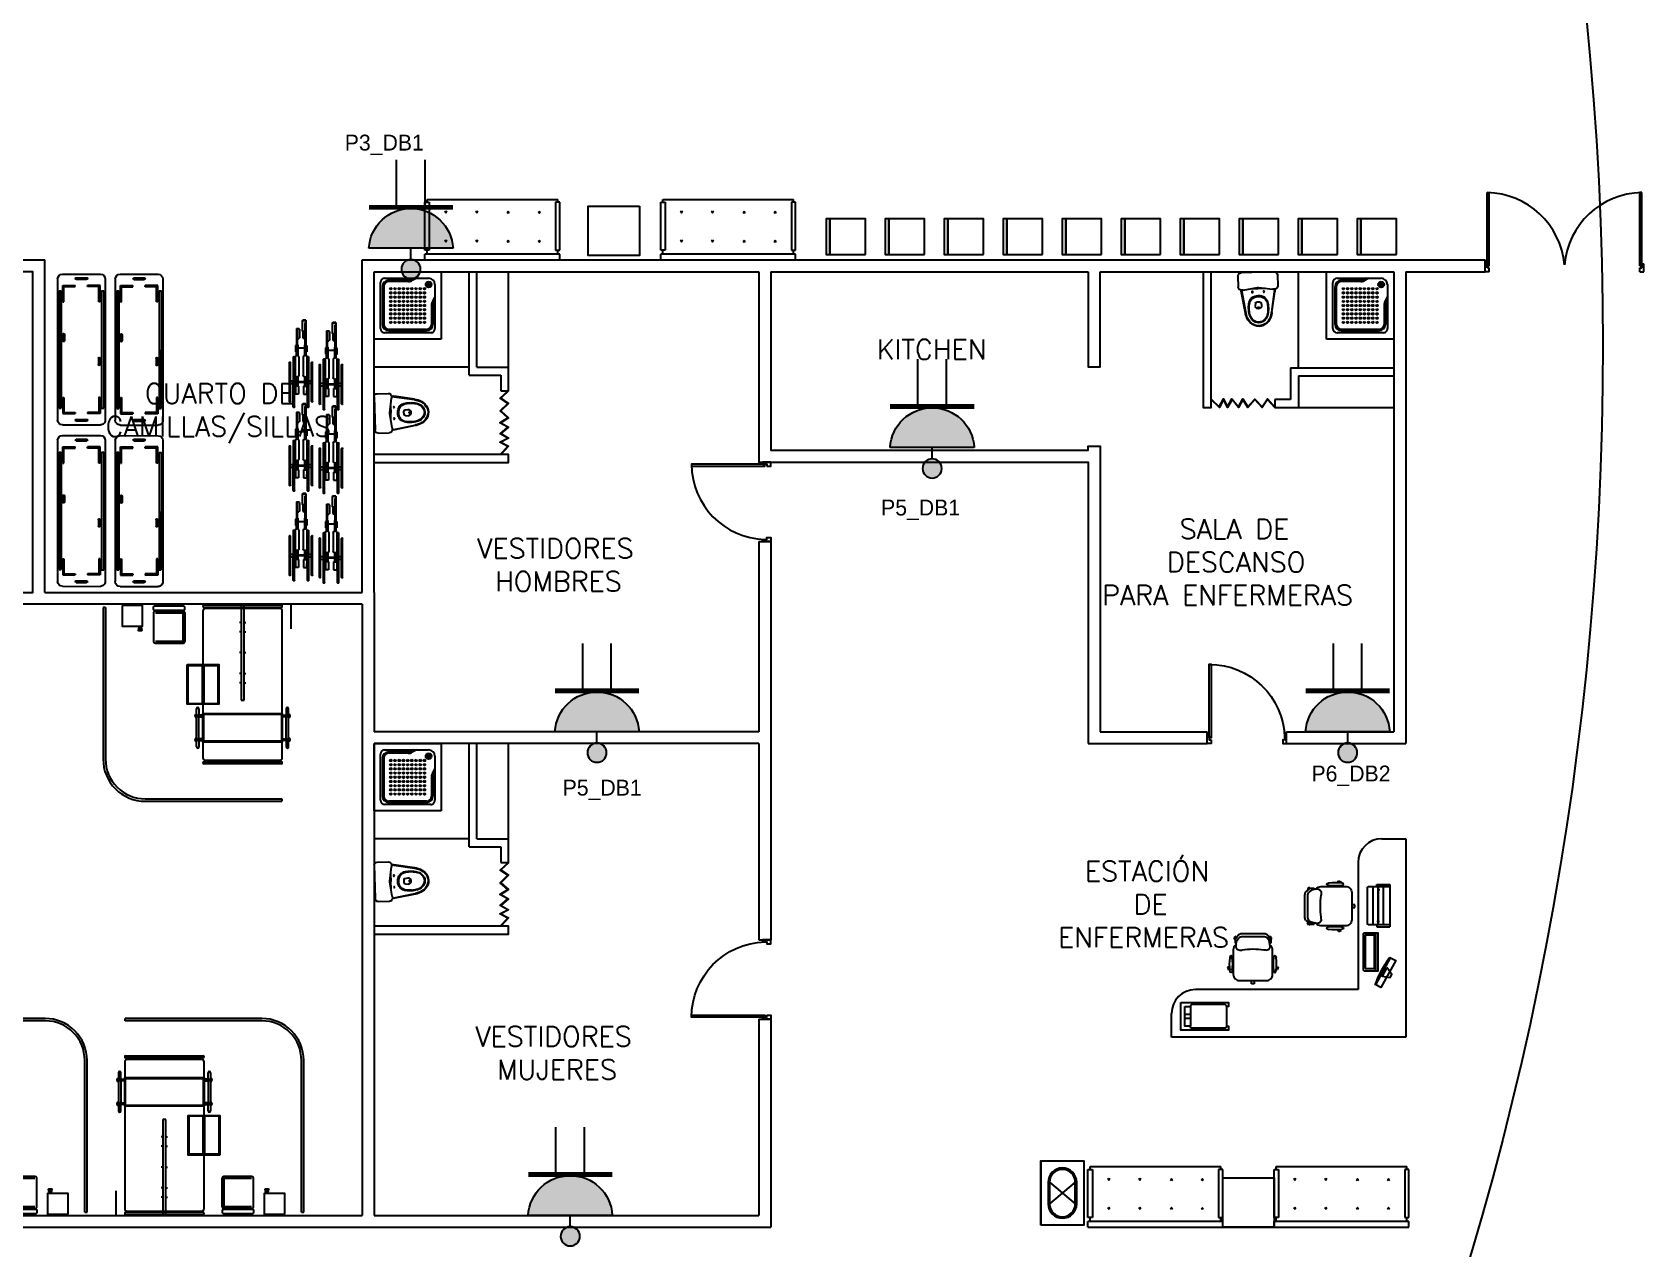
# Model space of a CAD drawing. Header units: metres. Extents: x -39 to 21688, y -24 to 9022.
# Drawn here: x 185.17 to 205.48, y 16.24 to 31.56 of the extents above; entities that cross this region are included whole.
import ezdxf

# ---------------------------------------------------------------- set-up
doc = ezdxf.new("R2010")
doc.units = ezdxf.units.M
doc.header["$MEASUREMENT"] = 0
for name, color, linetype in [('AN-TEXTO', 3, 'Continuous'), ('AR-MOBILIRIO', 1, 'Continuous'), ('AR-MUROS', 6, 'Continuous'), ('AR-PUERTAS', 2, 'Continuous'), ('AR-SUELO', 1, 'Continuous'), ('AR-VENTANAS', 2, 'Continuous'), ('MOBI', 7, 'Continuous'), ('MOBILIARIO', 42, 'Continuous'), ('S.H.', 2, 'Continuous')]:
    doc.layers.add(name, color=color, linetype=linetype)
doc.styles.add('REGULAR-2.5', font='romans.shx', dxfattribs={"height": 2.5})

# ---------------------------------------------------------------- blocks, each defined once
blk = doc.blocks.new('O-27')
for p, q in [((-0.269, 0.183), (-0.269, 0.209)), ((-0.269, 0.209), (-0.103, 0.209)), ((-0.103, -0.324), (-0.103, 0.209)), ((-0.385, 0.173), (-0.385, -0.289)), ((-0.103, 0.183), (-0.375, 0.183)), ((-0.315, 0.183), (-0.315, -0.299)), ((-0.253, 0.15), (-0.253, 0.133)), ((-0.242, 0.15), (-0.253, 0.15)), ((-0.242, 0.133), (-0.253, 0.133)), ((-0.25, 0.183), (-0.25, 0.15)), ((-0.25, 0.133), (-0.25, -0.248)), ((-0.247, 0.183), (-0.247, 0.15)), ((-0.247, 0.133), (-0.247, -0.248)), ((-0.242, 0.15), (-0.242, 0.133)), ((-0.186, -0.299), (-0.186, 0.183)), ((-0.375, -0.299), (-0.103, -0.299)), ((-0.269, -0.299), (-0.269, -0.324)), ((-0.269, -0.324), (-0.103, -0.324)), ((-0.242, -0.248), (-0.253, -0.248)), ((-0.253, -0.265), (-0.253, -0.248)), ((-0.242, -0.265), (-0.253, -0.265)), ((-0.25, -0.265), (-0.25, -0.299)), ((-0.247, -0.265), (-0.247, -0.299)), ((-0.242, -0.265), (-0.242, -0.248))]:
    blk.add_line(p, q)
for centre, start, end in [((-0.375, 0.173), 90, 180), ((-0.375, -0.289), 180, 270)]:
    blk.add_arc(centre, 0.01, start, end)
blk = doc.blocks.new('A$C43F37C80')
at = {"layer": 'AR-MOBILIRIO'}
blk.add_line((0.15, 0.482), (0.15, 0), dxfattribs=at)
blk.add_lwpolyline([(0, 0.01), (0, 0.472, -0.414214), (0.01, 0.482), (0.18, 0.482), (0.18, 0), (0.01, 0, -0.414214), (0, 0.01, -1)], format="xyb", dxfattribs=at)
blk.add_lwpolyline([(0.02, 0.03), (0.136, 0.03), (0.136, 0.452), (0.02, 0.452)], close=True, dxfattribs=at)
blk = doc.blocks.new('A$C714463F3')
at = {"layer": 'AR-MOBILIRIO'}
blk.add_line((0.007, 0.036), (0.194, 0.376), dxfattribs=at)
blk.add_lwpolyline([(0.186, 0.38), (0.26, 0.34), (0.073, 0), (0, 0.04), (0.186, 0.38)], dxfattribs=at)
blk.add_lwpolyline([(0.148, 0.251), (0.089, 0.143), (0.189, 0.125), (0.211, 0.165)], close=True, dxfattribs=at)
blk.add_arc((1.157, -0.374), 1.229, 142.1836, 160.3243, dxfattribs=at)
blk = doc.blocks.new('Silla Ejecutiva 001')
at = {"layer": 'AR-MOBILIRIO'}
for p, q in [((-0.016, 0.59), (-0.016, 0.631)), ((-0.016, 0.631), (0.017, 0.631)), ((0.017, 0.631), (0.017, 0.59)), ((-0.319, 0.422), (-0.308, 0.455)), ((-0.297, 0.415), (-0.319, 0.422)), ((-0.308, 0.455), (-0.294, 0.45)), ((-0.257, 0.436), (-0.247, 0.433)), ((0.258, 0.436), (0.248, 0.433)), ((0.309, 0.455), (0.295, 0.45)), ((0.298, 0.415), (0.32, 0.422)), ((0.32, 0.422), (0.309, 0.455)), ((-0.247, 0.398), (-0.254, 0.4)), ((-0.164, 0.204), (-0.138, 0.204)), ((0.164, 0.204), (0.138, 0.204)), ((0.248, 0.398), (0.255, 0.4)), ((-0.224, 0.07), (-0.238, 0.051)), ((-0.238, 0.051), (-0.211, 0.031)), ((-0.226, 0.117), (-0.21, 0.117)), ((-0.226, 0.117), (-0.179, 0.049)), ((-0.226, 0.072), (-0.226, 0.117)), ((-0.18, 0.01), (-0.226, 0.072)), ((-0.214, 0.133), (-0.202, 0.083)), ((-0.211, 0.031), (-0.203, 0.041)), ((-0.143, 0), (0.143, 0)), ((-0.133, 0.038), (0.133, 0.038)), ((0.226, 0.117), (0.179, 0.049)), ((0.18, 0.01), (0.226, 0.072)), ((0.214, 0.133), (0.202, 0.083)), ((0.211, 0.031), (0.203, 0.041)), ((0.226, 0.117), (0.21, 0.117)), ((0.238, 0.051), (0.211, 0.031)), ((0.224, 0.07), (0.238, 0.051)), ((0.226, 0.072), (0.226, 0.117))]:
    blk.add_line(p, q, dxfattribs=at)
for points in [[(0.248, 0.202), (0.248, 0.513, 0.414214), (0.171, 0.59), (-0.17, 0.59, 0.414214), (-0.247, 0.513), (-0.247, 0.202, 0.235066), (-0.216, 0.141, 0.235066)], [(0.216, 0.14, 0.240352), (0.248, 0.202)]]:
    blk.add_lwpolyline(points, format="xyb", dxfattribs=at)
for centre, radius, start, end in [((0.256, 0.381), 0.554, 171.8383, 188.1617), ((-0.808, 0.381), 0.554, 351.8383, 8.1617), ((0.809, 0.381), 0.554, 171.8383, 188.1617), ((-0.255, 0.381), 0.554, 351.8383, 8.1617), ((-0.167, 0.153), 0.051, 86.8491, 202.9184), ((0, 1.174), 0.979, 261.9043, 278.0957), ((0.167, 0.153), 0.051, 337.0816, 93.1509), ((-0.139, 0.085), 0.0846, 241.0116, 267.0775), ((-0.136, 0.129), 0.0906, 242.0679, 272.1656), ((0.136, 0.129), 0.0906, 267.8344, 297.9321), ((0.139, 0.085), 0.0846, 272.9225, 298.9884)]:
    blk.add_arc(centre, radius, start, end, dxfattribs=at)
for centre, major_axis in [((-0.276, 0.389), (0, 0.0994)), ((0.277, 0.373), (0, -0.0994))]:
    blk.add_ellipse(centre, major_axis=major_axis, ratio=0.234586, start_param=-0.780502, end_param=0.780502, dxfattribs=at)
at = {"layer": 'AR-MOBILIRIO', "extrusion": (0, 0, -1)}
for centre, major_axis in [((0.277, 0.389), (0, 0.0994)), ((-0.276, 0.373), (0, -0.0994))]:
    blk.add_ellipse(centre, major_axis=major_axis, ratio=0.234586, start_param=-0.780502, end_param=0.780502, dxfattribs=at)
blk = doc.blocks.new('A$C7D407643')
at = {"layer": 'AR-MOBILIRIO'}
for p, q in [((0.025, 0.55), (0.025, 0.145)), ((0.15, 0.12), (0.15, 0.05)), ((0.2, 0.12), (0.2, 0.05))]:
    blk.add_line(p, q, dxfattribs=at)
for points in [[(0.35, 0), (0.35, 0.6), (0.3, 0.6), (0.3, 0.575), (0.05, 0.575), (0.05, 0.6), (0, 0.6), (0, 0)], [(0.3, 0.05), (0.3, 0.12), (0.05, 0.12), (0.05, 0.05)]]:
    blk.add_lwpolyline(points, close=True, dxfattribs=at)
blk.add_lwpolyline([(0.3, 0.575, -0.414214), (0.325, 0.55), (0.325, 0.145, -0.414214), (0.3, 0.12)], format="xyb", dxfattribs=at)
blk.add_arc((0.05, 0.145), 0.025, 180, 270, dxfattribs=at)
at = {"layer": 'MOBILIARIO'}
blk.add_arc((0.05, 0.55), 0.025, 90, 180, dxfattribs=at)
blk = doc.blocks.new('rr')
at = {"layer": 'AR-MOBILIRIO'}
for p, q in [((1888.613, 1035.56), (1888.613, 1038.06)), ((1888.613, 1038.06), (1891.563, 1038.06)), ((1891.563, 1038.06), (1891.563, 1037.76)), ((1889.213, 1035.86), (1889.213, 1037.46)), ((1889.213, 1037.46), (1891.263, 1037.46)), ((1888.913, 1035.56), (1888.613, 1035.56))]:
    blk.add_line(p, q, dxfattribs=at)
for centre in [(1891.263, 1037.76), (1888.913, 1035.86)]:
    blk.add_arc(centre, 0.3, 270, 360, dxfattribs=at)
at = {"layer": 'AR-MOBILIRIO', "xscale": -1, "rotation": 90}
blk.add_blockref('A$C7D407643', (1891.446, 1037.973), dxfattribs=at)
at = {"layer": 'AR-MOBILIRIO', "rotation": 180}
for name, p in [('A$C714463F3', (1888.998, 1037.435)), ('A$C43F37C80', (1889.143, 1037.227))]:
    blk.add_blockref(name, p, dxfattribs=at)
at = {"layer": 'AR-MOBILIRIO', "ltscale": 0.1}
blk.add_blockref('Silla Ejecutiva 001', (1890.537, 1036.758), dxfattribs=at)
at = {"layer": 'AR-MOBILIRIO', "xscale": -1}
blk.add_blockref('O-27', (1888.709, 1036.46), dxfattribs=at)
at = {"layer": 'AR-MOBILIRIO', "ltscale": 0.1, "xscale": -1, "rotation": 90}
blk.add_blockref('Silla Ejecutiva 001', (1889.883, 1036.41), dxfattribs=at)
blk = doc.blocks.new('AR-PUERTA ACORDION')
at = {"layer": 'AR-PUERTAS'}
blk.add_lwpolyline([(-0.386, 0.049), (-0.288, -0.046), (-0.235, 0.057), (-0.185, -0.044), (-0.129, 0.054), (-0.046, -0.045), (0.01, 0.056), (0.073, -0.046), (0.158, 0.053), (0.252, -0.046), (0.317, 0.054), (0.41, -0.047), (0.41, -0.054), (0.318, 0.046), (0.253, -0.054), (0.158, 0.046), (0.072, -0.054), (0.01, 0.046), (-0.045, -0.054), (-0.128, 0.046), (-0.185, -0.054), (-0.235, 0.046), (-0.287, -0.054), (-0.39, 0.046)], close=True, dxfattribs=at)
blk = doc.blocks.new('111111')
at = {"layer": 'AR-PUERTAS', "linetype": 'Continuous'}
for p, q in [((254.317, 121.561), (254.317, 122.51)), ((254.342, 121.586), (254.342, 122.51)), ((256.267, 122.51), (256.242, 122.51)), ((256.242, 121.586), (256.242, 122.51)), ((256.267, 121.561), (256.267, 122.51)), ((254.292, 121.511), (254.292, 121.611)), ((254.317, 121.611), (254.292, 121.611)), ((254.342, 121.511), (254.292, 121.511)), ((254.342, 121.586), (254.317, 121.586)), ((254.342, 121.561), (254.317, 121.561)), ((254.342, 121.511), (254.342, 121.561)), ((256.242, 121.586), (256.267, 121.586)), ((256.242, 121.511), (256.242, 121.561)), ((256.242, 121.561), (256.267, 121.561)), ((256.242, 121.511), (256.292, 121.511)), ((256.267, 121.611), (256.292, 121.611)), ((256.292, 121.511), (256.292, 121.611))]:
    blk.add_line(p, q, dxfattribs=at)
for centre, start, end in [((254.297, 121.512), 5.0221, 88.847), ((256.287, 121.512), 91.153, 174.9779)]:
    blk.add_arc(centre, 0.999, start, end, dxfattribs=at)
blk = doc.blocks.new('AR-PUERTA 1')
at = {"layer": 'AR-PUERTAS', "linetype": 'Continuous'}
for points in [[(0.954, 0.033), (0.954, 0.958), (0.929, 0.958), (0.929, 0.033)], [(0.004, 0.058), (0.004, 0.008), (0.029, 0.008), (0.029, -0.042), (-0.021, -0.042), (-0.021, 0.058)], [(0.929, 0.008), (0.929, -0.042), (0.979, -0.042), (0.979, 0.058), (0.954, 0.058), (0.954, 0.008)]]:
    blk.add_lwpolyline(points, close=True, dxfattribs=at)
blk.add_arc((0.954, 0.008), 0.949, 89.9989, 178.4932, dxfattribs=at)
blk = doc.blocks.new('AR-CAMILLA 2')
at = {"layer": 'AR-MOBILIRIO'}
for p, q in [((-0.11, 0.319, 0), (-0.41, 0.319, 0)), ((1.515, 0.207, 0), (-0.335, 0.207, 0)), ((1.377, 0.287, 0), (0.897, 0.287, 0)), ((0.897, 0.257, 0), (0.977, 0.257, 0)), ((0.957, -0.793, 0), (0.957, 0.207, 0)), ((0.957, 0.207, 0), (1.317, 0.207, 0)), ((0.977, 0.207, 0), (0.977, 0.27, 0)), ((0.997, 0.27, 0), (0.997, 0.207, 0)), ((1.277, 0.257, 0), (0.997, 0.257, 0)), ((1.277, 0.207, 0), (1.277, 0.27, 0)), ((1.297, 0.27, 0), (1.297, 0.207, 0)), ((1.297, 0.257, 0), (1.377, 0.257, 0)), ((1.317, 0.207, 0), (1.317, -0.793, 0)), ((-0.41, 0.195, 0), (-0.41, -0.78, 0)), ((-0.385, -0.78, 0), (-0.385, 0.195, 0)), ((-0.385, 0.157, 0), (-0.365, 0.157, 0)), ((-0.365, 0.177, 0), (-0.365, -0.763, 0)), ((0.967, -0.783, 0), (0.967, 0.197, 0)), ((0.967, 0.197, 0), (1.307, 0.197, 0)), ((1.307, 0.197, 0), (1.307, -0.783, 0)), ((1.545, -0.763, 0), (1.545, 0.177, 0)), ((1.565, 0.157, 0), (1.545, 0.157, 0)), ((1.565, -0.78, 0), (1.565, 0.195, 0)), ((1.59, 0.195, 0), (1.59, -0.78, 0)), ((2.032, -1.52, 0), (2.032, 0.2, 0)), ((2.032, 0.2, 0), (2.062, 0.2, 0)), ((2.062, -1.52, 0), (2.062, 0.2, 0)), ((0.79, -0.275, 0), (-0.41, -0.275, 0)), ((-0.41, -0.275, 0), (-0.41, -0.31, 0)), ((-0.41, -0.31, 0), (0.79, -0.31, 0)), ((-0.19, -0.275, 0), (-0.19, -0.252, 0)), ((-0.19, -0.31, 0), (-0.19, -0.333, 0)), ((-0.073, -0.275, 0), (-0.073, -0.252, 0)), ((-0.073, -0.31, 0), (-0.073, -0.333, 0)), ((0.19, -0.275, 0), (0.19, -0.252, 0)), ((0.19, -0.31, 0), (0.19, -0.333, 0)), ((0.453, -0.275, 0), (0.453, -0.252, 0)), ((0.453, -0.31, 0), (0.453, -0.333, 0)), ((0.57, -0.275, 0), (0.57, -0.252, 0)), ((0.57, -0.31, 0), (0.57, -0.333, 0)), ((0.79, -0.31, 0), (0.79, -0.275, 0)), ((0.35, -0.603, 0), (0.83, -0.603, 0)), ((0.35, -0.783, 0), (0.35, -0.603, 0)), ((0.83, -0.783, 0), (0.83, -0.603, 0)), ((-0.385, -0.743, 0), (-0.365, -0.743, 0)), ((-0.335, -0.793, 0), (1.515, -0.793, 0)), ((0.34, -0.793, 0), (0.84, -0.793, 0)), ((0.35, -0.783, 0), (0.83, -0.783, 0)), ((0.35, -0.803, 0), (0.83, -0.803, 0)), ((0.35, -0.983, 0), (0.35, -0.803, 0)), ((0.83, -0.983, 0), (0.83, -0.803, 0)), ((1.317, -0.793, 0), (0.957, -0.793, 0)), ((1.307, -0.783, 0), (0.967, -0.783, 0)), ((0.977, -0.793, 0), (0.977, -0.856, 0)), ((0.997, -0.856, 0), (0.997, -0.793, 0)), ((1.277, -0.793, 0), (1.277, -0.856, 0)), ((1.297, -0.856, 0), (1.297, -0.793, 0)), ((1.565, -0.743, 0), (1.545, -0.743, 0)), ((0.35, -0.983, 0), (0.83, -0.983, 0)), ((0.897, -0.843, 0), (0.977, -0.843, 0)), ((1.377, -0.873, 0), (0.897, -0.873, 0)), ((1.277, -0.843, 0), (0.997, -0.843, 0)), ((1.297, -0.843, 0), (1.377, -0.843, 0)), ((-0.419, -1.081, 0), (-0.419, -1.054, 0)), ((-0.394, -1.054, 0), (-0.419, -1.054, 0)), ((-0.419, -1.081, 0), (-0.394, -1.081, 0)), ((-0.407, -1.358, 0), (-0.407, -1.081, 0)), ((-0.331, -1.054, 0), (-0.346, -1.054, 0)), ((-0.346, -1.081, 0), (-0.331, -1.081, 0)), ((-0.309, -1.042, 0), (-0.309, -1.392, 0)), ((0.044, -1.04, 0), (-0.306, -1.04, 0)), ((-0.134, -1.582, 0), (-0.144, -1.582, 0)), ((-0.144, -1.812, 0), (-0.144, -1.584, 0)), ((-0.134, -1.587, 0), (-0.144, -1.587, 0)), ((-0.119, -1.6, 0), (-0.119, -1.569, 0)), ((-0.114, -1.601, 0), (-0.114, -1.568, 0)), ((-0.109, -1.602, 0), (-0.109, -1.567, 0)), ((-0.104, -1.603, 0), (-0.104, -1.566, 0)), ((-0.099, -1.604, 0), (-0.099, -1.565, 0)), ((-0.094, -1.605, 0), (-0.094, -1.565, 0)), ((-0.089, -1.605, 0), (-0.089, -1.564, 0)), ((-0.378, -2.02, 0), (1.532, -2.02, 0)), ((-0.378, -2.02, 0), (-0.378, -2.05, 0)), ((-0.378, -2.05, 0), (1.532, -2.05, 0))]:
    blk.add_line(p, q, dxfattribs=at)
at = {"layer": 'AR-MOBILIRIO', "elevation": 0}
for points in [[(0.34, -0.993), (0.34, -0.593), (0.84, -0.593), (0.84, -0.993)], [(-0.404, -1.812), (-0.144, -1.812), (-0.144, -1.552), (-0.404, -1.552)]]:
    blk.add_lwpolyline(points, close=True, dxfattribs=at)
for points in [[(-0.394, -1.035), (-0.394, -1.406, 0.414214), (-0.379, -1.421), (-0.361, -1.421, 0.414214), (-0.346, -1.406), (-0.346, -1.035, 0.414214), (-0.361, -1.02), (-0.379, -1.02, 0.414214)], [(-0.331, -1.042), (-0.331, -1.392, 0.414214), (-0.306, -1.417), (0.044, -1.417, 0.414214), (0.069, -1.392), (0.069, -1.042, 0.414214), (0.044, -1.017), (-0.306, -1.017, 0.414214)], [(-0.131, -1.572), (-0.091, -1.564, -0.487928), (-0.085, -1.569), (-0.085, -1.6, -0.487928), (-0.091, -1.605), (-0.131, -1.598, -0.344151), (-0.134, -1.593), (-0.134, -1.576, -0.344151)]]:
    blk.add_lwpolyline(points, format="xyb", close=True, dxfattribs=at)
blk.add_lwpolyline([(0.047, -1.392), (0.047, -1.042)], dxfattribs=at)
at = {"layer": 'AR-MOBILIRIO'}
for centre, radius, start, end in [((-0.397, 0.195, 0), 0.0125, 360, 180), ((-0.335, 0.177, 0), 0.03, 90, 180), ((0.897, 0.272, 0), 0.015, 90, 270), ((0.987, 0.287, 0), 0.02, 360, 180), ((0.987, 0.27, 0), 0.01, 360, 180), ((1.287, 0.287, 0), 0.02, 360, 180), ((1.287, 0.27, 0), 0.01, 360, 180), ((1.377, 0.272, 0), 0.015, 270, 90), ((1.515, 0.177, 0), 0.03, 360, 90), ((1.578, 0.195, 0), 0.0125, 360, 180), ((-0.397, -0.78, 0), 0.0125, 180, 360), ((-0.335, -0.763, 0), 0.03, 180, 270), ((1.515, -0.763, 0), 0.03, 270, 360), ((1.578, -0.78, 0), 0.0125, 180, 360), ((0.897, -0.858, 0), 0.015, 90, 270), ((0.987, -0.873, 0), 0.02, 180, 360), ((0.987, -0.856, 0), 0.01, 180, 360), ((1.287, -0.873, 0), 0.02, 180, 360), ((1.287, -0.856, 0), 0.01, 180, 360), ((1.377, -0.858, 0), 0.015, 270, 90), ((-0.306, -1.042, 0), 0.0029, 90, 180), ((0.044, -1.042, 0), 0.0029, 360, 90), ((1.532, -1.52, 0), 0.5, 270, 360), ((1.532, -1.52, 0), 0.53, 270, 360)]:
    blk.add_arc(centre, radius, start, end, dxfattribs=at)
blk = doc.blocks.new('silla')
for points in [[(-0.225, -0.023), (0.225, -0.023), (0.225, 0.023), (-0.225, 0.023)], [(-0.225, -0.473), (0.225, -0.473), (0.225, -0.023), (-0.225, -0.023)]]:
    blk.add_lwpolyline(points, close=True)
blk = doc.blocks.new('*U104')
at = {"layer": 'AR-MOBILIRIO'}
blk.add_blockref('silla', (0, 0.225), dxfattribs=at)
blk = doc.blocks.new('*U105')
at = {"layer": 'AR-MUROS', "color": 0, "linetype": 'ByBlock', "lineweight": -2}
for p in [(0, 6.691), (0, 5.948), (0, 5.204), (0, 4.461), (0, 3.717), (0, 2.974), (0, 2.23), (0, 1.487), (0, 0.743), (0, 0)]:
    blk.add_blockref('*U104', p, dxfattribs=at)
blk = doc.blocks.new('S-RUEDAS2')
at = {"layer": 'AR-MOBILIRIO'}
for p, q in [((-0.146, 0.253), (-0.146, -0.237)), ((-0.133, 0.253), (-0.133, -0.237)), ((-0.097, 0.32), (-0.097, -0.304)), ((-0.081, 0.32), (-0.081, -0.304)), ((0.081, 0.32), (0.081, -0.304)), ((0.097, 0.32), (0.097, -0.304)), ((0.133, 0.253), (0.133, -0.237)), ((0.146, 0.253), (0.146, -0.237)), ((-0.133, 0.024), (-0.097, 0.024)), ((-0.081, 0.024), (-0.061, 0.024)), ((-0.071, 0.058), (-0.071, 0.16)), ((-0.032, 0.16), (-0.071, 0.16)), ((-0.032, 0.058), (-0.071, 0.058)), ((-0.061, -0.056), (-0.061, 0.058)), ((-0.042, -0.055), (-0.042, 0.058)), ((-0.042, 0.008), (0.042, 0.008)), ((-0.042, 0), (0.042, 0)), ((-0.032, 0.058), (-0.032, 0.16)), ((0.032, 0.16), (0.071, 0.16)), ((0.032, 0.058), (0.032, 0.16)), ((0.032, 0.058), (0.071, 0.058)), ((0.042, -0.055), (0.042, 0.058)), ((0.061, -0.056), (0.061, 0.058)), ((0.061, 0.024), (0.081, 0.024)), ((0.071, 0.058), (0.071, 0.16)), ((0.097, 0.024), (0.133, 0.024)), ((-0.133, -0.008), (-0.097, -0.008)), ((-0.081, -0.008), (-0.061, -0.008)), ((-0.074, -0.308), (-0.074, -0.077)), ((-0.028, -0.308), (-0.028, -0.077)), ((0.028, -0.308), (0.028, -0.077)), ((0.061, -0.008), (0.081, -0.008)), ((0.074, -0.308), (0.074, -0.077)), ((0.097, -0.008), (0.133, -0.008)), ((-0.071, -0.451), (-0.071, -0.371)), ((-0.061, -0.371), (-0.071, -0.371)), ((-0.061, -0.462), (-0.061, -0.329)), ((-0.042, -0.462), (-0.042, -0.329)), ((0.042, -0.462), (0.042, -0.329)), ((0.061, -0.462), (0.061, -0.329)), ((0.071, -0.371), (0.061, -0.371)), ((0.071, -0.451), (0.071, -0.371)), ((-0.061, -0.451), (-0.071, -0.451)), ((-0.061, -0.462), (-0.042, -0.462)), ((-0.058, -0.668), (-0.058, -0.462)), ((-0.048, -0.668), (-0.048, -0.462)), ((-0.048, -0.542), (-0.027, -0.542)), ((-0.042, -0.422), (0.042, -0.422)), ((-0.019, -0.55), (-0.027, -0.542)), ((-0.019, -0.66), (-0.019, -0.55)), ((0.023, -0.55), (0.031, -0.542)), ((0.023, -0.62), (0.023, -0.55)), ((0.048, -0.542), (0.031, -0.542)), ((0.061, -0.462), (0.042, -0.462)), ((0.048, -0.74), (0.048, -0.462)), ((0.058, -0.772), (0.058, -0.462)), ((0.071, -0.451), (0.061, -0.451)), ((-0.058, -0.668), (-0.027, -0.668)), ((-0.019, -0.66), (-0.027, -0.668)), ((0.02, -0.63), (0.012, -0.638)), ((0.012, -0.765), (0.012, -0.638)), ((0.058, -0.765), (0.012, -0.765)), ((0.012, -0.765), (0.02, -0.772)), ((0.048, -0.63), (0.02, -0.63)), ((0.058, -0.772), (0.02, -0.772)), ((0.048, -0.62), (0.023, -0.62)), ((0.023, -0.62), (0.031, -0.627)), ((0.048, -0.627), (0.031, -0.627)), ((0.058, -0.74), (0.048, -0.74))]:
    blk.add_line(p, q, dxfattribs=at)
for centre, radius, start, end in [((-0.14, 0.253), 0.00653, 360, 180), ((-0.089, 0.32), 0.00816, 360, 180), ((0.089, 0.32), 0.00816, 360, 180), ((0.14, 0.253), 0.00653, 0, 180), ((-0.051, -0.077), 0.0231, 360, 180), ((0.051, -0.077), 0.0231, 360, 180), ((-0.14, -0.237), 0.00653, 180, 0), ((-0.089, -0.304), 0.00816, 180, 0), ((-0.051, -0.308), 0.0231, 180, 0), ((0.051, -0.308), 0.0231, 180, 0), ((0.089, -0.304), 0.00816, 180, 0), ((0.14, -0.237), 0.00653, 180, 0)]:
    blk.add_arc(centre, radius, start, end, dxfattribs=at)
blk = doc.blocks.new('A$C15E859FE')
at = {"layer": 'AR-MOBILIRIO'}
for p, q in [((0.001, 1.84), (0, 0.06)), ((0.541, 1.9), (0.061, 1.9)), ((0.366, 1.855), (0.236, 1.855)), ((0.366, 1.835), (0.236, 1.835)), ((0.601, 1.84), (0.6, 0.06)), ((0.021, 1.69), (0.02, 0.21)), ((0.047, 1.69), (0.021, 1.69)), ((0.047, 1.69), (0.046, 0.21)), ((0.066, 1.553), (0.066, 1.758)), ((0.066, 1.758), (0.224, 1.758)), ((0.081, 1.553), (0.081, 1.743)), ((0.081, 1.743), (0.224, 1.743)), ((0.224, 1.743), (0.224, 1.758)), ((0.537, 1.757), (0.379, 1.758)), ((0.379, 1.743), (0.379, 1.758)), ((0.522, 1.742), (0.379, 1.743)), ((0.522, 1.553), (0.522, 1.742)), ((0.537, 1.553), (0.537, 1.757)), ((0.555, 1.69), (0.554, 0.21)), ((0.581, 1.69), (0.555, 1.69)), ((0.581, 1.69), (0.58, 0.21)), ((0.066, 1.553), (0.081, 1.553)), ((0.537, 1.553), (0.522, 1.553)), ((0.515, 1.14), (0.515, 1.06)), ((0.535, 1.14), (0.535, 1.06)), ((0.067, 0.84), (0.067, 0.76)), ((0.087, 0.84), (0.087, 0.76)), ((0.046, 0.21), (0.02, 0.21)), ((0.065, 0.348), (0.065, 0.143)), ((0.065, 0.348), (0.08, 0.348)), ((0.08, 0.348), (0.08, 0.158)), ((0.521, 0.347), (0.52, 0.158)), ((0.536, 0.347), (0.521, 0.347)), ((0.536, 0.347), (0.535, 0.143)), ((0.58, 0.21), (0.554, 0.21)), ((0.54, 0), (0.06, 0)), ((0.065, 0.143), (0.223, 0.143)), ((0.08, 0.158), (0.223, 0.158)), ((0.223, 0.158), (0.223, 0.143)), ((0.365, 0.07), (0.235, 0.07)), ((0.365, 0.05), (0.235, 0.05)), ((0.52, 0.158), (0.378, 0.158)), ((0.378, 0.158), (0.378, 0.143)), ((0.535, 0.143), (0.378, 0.143))]:
    blk.add_line(p, q, dxfattribs=at)
for centre, radius, start, end in [((0.061, 1.84), 0.06, 89.9537, 179.9537), ((0.236, 1.845), 0.01, 89.9537, 269.9537), ((0.366, 1.845), 0.01, 269.9537, 89.9537), ((0.541, 1.84), 0.06, 359.9537, 89.9537), ((0.525, 1.14), 0.01, 359.9537, 179.9537), ((0.525, 1.06), 0.01, 179.9537, 359.9537), ((0.077, 0.84), 0.01, 359.9537, 179.9537), ((0.077, 0.76), 0.01, 179.9537, 359.9537), ((0.06, 0.06), 0.06, 179.9537, 269.9537), ((0.235, 0.06), 0.01, 89.9537, 269.9537), ((0.365, 0.06), 0.01, 269.9537, 89.9537), ((0.54, 0.06), 0.06, 269.9537, 359.9537)]:
    blk.add_arc(centre, radius, start, end, dxfattribs=at)
blk = doc.blocks.new('mueb')
at = {"layer": 'AR-MOBILIRIO'}
for p, q in [((354.197, 187.284), (354.197, 187.21)), ((355.897, 187.284), (354.197, 187.284)), ((355.897, 187.284), (355.897, 187.21)), ((354.197, 187.21), (355.897, 187.21)), ((354.251, 187.161), (354.197, 187.161)), ((354.197, 187.161), (354.197, 186.556)), ((354.224, 187.21), (354.224, 187.161)), ((354.251, 186.556), (354.251, 187.161)), ((354.468, 187.058), (354.444, 187.033)), ((354.468, 187.033), (354.444, 187.058)), ((354.859, 187.058), (354.834, 187.033)), ((354.859, 187.033), (354.834, 187.058)), ((355.232, 187.033), (355.257, 187.058)), ((355.232, 187.058), (355.257, 187.033)), ((355.623, 187.033), (355.647, 187.058)), ((355.623, 187.058), (355.647, 187.033)), ((355.842, 187.161), (355.897, 187.161)), ((355.842, 186.556), (355.842, 187.161)), ((355.87, 187.21), (355.87, 187.161)), ((355.897, 187.161), (355.897, 186.556)), ((354.468, 186.67), (354.444, 186.695)), ((354.468, 186.695), (354.444, 186.67)), ((354.859, 186.695), (354.834, 186.67)), ((354.859, 186.67), (354.834, 186.695)), ((355.232, 186.67), (355.257, 186.695)), ((355.232, 186.695), (355.257, 186.67)), ((355.623, 186.695), (355.647, 186.67)), ((355.623, 186.67), (355.647, 186.695)), ((354.197, 186.556), (354.251, 186.556)), ((354.197, 186.556), (354.251, 186.556)), ((354.224, 186.556), (354.224, 186.52)), ((354.224, 186.556), (354.224, 186.52)), ((355.87, 186.52), (354.224, 186.52)), ((355.897, 186.556), (355.842, 186.556)), ((355.87, 186.556), (355.87, 186.52))]:
    blk.add_line(p, q, dxfattribs=at)
blk = doc.blocks.new('LIXO')
at = {"layer": 'AR-MOBILIRIO'}
blk.add_line((24.554, 5.55), (24.554, 4.875), dxfattribs=at)
at = {"layer": 'AR-MOBILIRIO', "color": 18, "true_color": 0x000000}
for p, q in [((24.644, 5.325), (24.914, 5.1)), ((24.914, 5.325), (24.644, 5.1))]:
    blk.add_line(p, q, dxfattribs=at)
blk.add_lwpolyline([(24.554, 4.875), (24.554, 5.55), (25.004, 5.55), (25.004, 4.875)], close=True, dxfattribs=at)
for points in [[(24.629, 5.325), (24.629, 5.1, 1), (24.929, 5.1), (24.929, 5.325, 1)], [(24.644, 5.325), (24.644, 5.1, 1), (24.914, 5.1), (24.914, 5.325, 1)]]:
    blk.add_lwpolyline(points, format="xyb", close=True, dxfattribs=at)
blk = doc.blocks.new('1p-toppiece')
at = {"layer": 'AR-MOBILIRIO'}
for p, q in [((-0.532, 0.174), (-0.265, 0.22)), ((-0.232, 0.219), (-0.531, 0.169)), ((-0.232, 0.22), (-0.232, 0.195)), ((-0.047, 0.26), (-0.192, 0.26)), ((-0.007, 0.22), (-0.007, -0.214)), ((-0.485, 0.003), (-0.485, 0.003)), ((-0.485, 0.003), (-0.485, 0.003)), ((-0.485, 0.003), (-0.485, 0.003)), ((-0.485, 0.003), (-0.485, 0.003)), ((-0.485, 0.003), (-0.485, 0.003)), ((-0.485, 0.003), (-0.485, 0.003)), ((-0.485, 0.003), (-0.485, 0.003)), ((-0.485, 0.003), (-0.485, 0.003)), ((-0.406, 0.039), (-0.443, 0.044)), ((-0.205, 0.008), (-0.232, 0.195)), ((-0.218, 0.098), (-0.218, 0.003)), ((-0.218, -0.093), (-0.218, 0.003)), ((-0.532, -0.169), (-0.265, -0.215)), ((-0.232, -0.214), (-0.531, -0.163)), ((-0.406, -0.034), (-0.443, -0.039)), ((-0.232, -0.189), (-0.205, -0.003)), ((-0.232, -0.189), (-0.232, -0.214)), ((-0.047, -0.254), (-0.192, -0.254))]:
    blk.add_line(p, q, dxfattribs=at)
blk.add_lwpolyline([(-0.467, -0.009, 0.139005), (-0.464, -0.009, 0.107089), (-0.461, -0.006, 0.080212), (-0.46, -0.002, 0.06796), (-0.459, 0.003, 0.06796), (-0.46, 0.007, 0.080212), (-0.461, 0.011, 0.107089), (-0.464, 0.014, 0.139005), (-0.467, 0.015, 0.139005), (-0.47, 0.014, 0.107089), (-0.473, 0.011, 0.080212), (-0.474, 0.007, 0.06796), (-0.475, 0.003, 0.06796), (-0.474, -0.002, 0.080212), (-0.473, -0.006, 0.107089), (-0.47, -0.009, 0.139005)], format="xyb", close=True, dxfattribs=at)
for centre in [(-0.26, 0.078), (-0.26, -0.072)]:
    blk.add_circle(centre, 0.008, dxfattribs=at)
for centre, radius, start, end in [((-0.24, 0.073), 0.15, 87.0389, 99.7929), ((-0.192, 0.22), 0.04, 90, 180), ((-0.047, 0.22), 0.04, 0, 90), ((-0.545, -0.004), 0.165, 137.5273, 177.8064), ((-0.545, 0.009), 0.165, 182.1936, 222.4727), ((-0.545, -0.004), 0.159, 137.1746, 177.7477), ((-0.545, 0.009), 0.159, 182.2523, 222.8254), ((-0.518, -0.034), 0.206, 106.927, 136.493), ((-0.541, -0.003), 0.122, 134.1142, 177.24), ((-0.541, 0.008), 0.122, 182.76, 225.8858), ((-0.518, -0.034), 0.2, 106.5054, 136.1127), ((-0.541, -0.003), 0.115, 133.4423, 177.1285), ((-0.541, 0.008), 0.115, 182.8715, 226.5577), ((-0.519, -0.031), 0.157, 102.7254, 132.8308), ((-0.52, -0.03), 0.15, 101.8667, 132.1155), ((-0.482, -0.117), 0.296, 99.7929, 108.8085), ((-0.482, -0.12), 0.292, 99.5848, 108.4322), ((-0.482, -0.148), 0.279, 90.6669, 104.9929), ((-0.482, -0.156), 0.281, 90.6819, 104.1933), ((-0.474, -0.297), 0.428, 81.7587, 91.4179), ((-0.488, -0.362), 0.487, 81.705, 89.6761), ((-0.434, 0.003), 0.0456, 126.1832, 180), ((-0.434, 0.003), 0.0456, 180, 233.8168), ((-0.447, 0.019), 0.025, 82.2348, 126.1832), ((-0.434, -0.002), 0.123, 44.007, 82.2929), ((-0.431, -0.004), 0.132, 44.3018, 82.295), ((-0.408, 0.024), 0.015, 13.7696, 82.2348), ((-0.495, 0.003), 0.105, 0, 13.7696), ((-0.495, 0.003), 0.105, 346.2304, 0), ((-0.46, 0.006), 0.138, 358.6352, 34.0042), ((-0.46, -0.001), 0.138, 325.9958, 1.3648), ((-0.441, 0.008), 0.132, 357.4666, 37.446), ((-0.441, -0.003), 0.132, 322.554, 2.5334), ((-0.244, 0.003), 0.04, 351.6776, 8.3142), ((-0.518, 0.039), 0.206, 223.507, 253.073), ((-0.518, 0.039), 0.2, 223.8873, 253.4946), ((-0.519, 0.036), 0.157, 227.1692, 257.2746), ((-0.52, 0.036), 0.15, 227.8845, 258.1333), ((-0.482, 0.122), 0.296, 251.1915, 260.2071), ((-0.482, 0.125), 0.292, 251.5678, 260.4152), ((-0.482, 0.153), 0.279, 255.0071, 269.3331), ((-0.482, 0.161), 0.281, 255.8067, 269.3181), ((-0.488, 0.368), 0.487, 270.3239, 278.295), ((-0.474, 0.302), 0.428, 268.5821, 278.2413), ((-0.447, -0.014), 0.025, 233.8168, 277.7652), ((-0.434, 0.007), 0.123, 277.7071, 315.993), ((-0.431, 0.009), 0.132, 277.705, 315.6982), ((-0.408, -0.019), 0.015, 277.7652, 346.2304), ((-0.24, -0.067), 0.15, 260.2071, 272.966), ((-0.192, -0.214), 0.04, 180, 270), ((-0.047, -0.214), 0.04, 270, 360)]:
    blk.add_arc(centre, radius, start, end, dxfattribs=at)
blk = doc.blocks.new('A$C05366594')
at = {"layer": 'AR-MOBILIRIO', "linetype": 'Continuous'}
for p, q in [((0, 0), (0, 0.72)), ((0, 0.72), (0.72, 0.72)), ((0.72, 0.72), (0.72, 0)), ((0.068, 0.113), (0.068, 0.608)), ((0.09, 0.563), (0.09, 0.158)), ((0.113, 0.653), (0.585, 0.653)), ((0.367, 0.63), (0.158, 0.63)), ((0.428, 0.653), (0.397, 0.637)), ((0.653, 0.585), (0.653, 0.113)), ((0.63, 0.367), (0.63, 0.158)), ((0.653, 0.428), (0.637, 0.397)), ((0.72, 0), (0, 0)), ((0.608, 0.068), (0.113, 0.068)), ((0.563, 0.09), (0.158, 0.09))]:
    blk.add_line(p, q, dxfattribs=at)
at = {"layer": 'AR-MOBILIRIO', "color": 250}
for p, q in [((0.104, 0.563), (0.104, 0.158)), ((0.367, 0.617), (0.158, 0.617)), ((0.458, 0.653), (0.403, 0.625)), ((0.617, 0.367), (0.617, 0.158)), ((0.653, 0.458), (0.625, 0.403)), ((0.563, 0.104), (0.158, 0.104))]:
    blk.add_line(p, q, dxfattribs=at)
at = {"layer": 'AR-MOBILIRIO', "linetype": 'Continuous'}
for centre, major_axis, start_param, end_param in [((0.113, 0.608), (0.0318, 0.0318), 0.785398, 2.356194), ((0.158, 0.563), (0.0477, 0.0477), 0.785398, 2.356194), ((0.367, 0.698), (0.0477, 0.0477), 3.926991, 4.390638), ((0.585, 0.585), (0.0477, 0.0477), 5.497787, 7.068583), ((0.698, 0.367), (-0.0477, 0.0477), 0.321751, 0.785398), ((0.113, 0.113), (-0.0318, 0.0318), 0.785398, 2.356194), ((0.158, 0.158), (-0.0477, 0.0477), 0.785398, 2.356194), ((0.158, 0.158), (-0.0477, 0.0477), 0.785398, 2.356194), ((0.563, 0.158), (0.0477, 0.0477), 3.926991, 5.497787), ((0.608, 0.113), (-0.0318, 0.0318), 2.356194, 3.926991)]:
    blk.add_ellipse(centre, major_axis=major_axis, ratio=1, start_param=start_param, end_param=end_param, dxfattribs=at)
at = {"layer": 'AR-MOBILIRIO', "color": 250}
for centre, major_axis, start_param, end_param in [((0.158, 0.563), (-0.0382, 0.0382), -0.785398, 0.785398), ((0.18, 0.54), (-0.00636, 0.00636), -0.785398, 5.497787), ((0.225, 0.54), (0.00636, 0.00636), 0.785398, 7.068583), ((0.27, 0.54), (0.00636, 0.00636), 0.785398, 7.068583), ((0.315, 0.54), (-0.00636, 0.00636), -0.785398, 5.497787), ((0.36, 0.54), (-0.00636, 0.00636), -0.785398, 5.497787), ((0.367, 0.698), (0.0573, 0.0573), 3.926991, 4.390638), ((0.405, 0.54), (-0.00636, 0.00636), -0.785398, 5.497787), ((0.45, 0.54), (0.00636, 0.00636), 0.785398, 7.068583), ((0.495, 0.54), (0.00636, 0.00636), 0.785398, 7.068583), ((0.54, 0.54), (-0.00636, 0.00636), -0.785398, 5.497787), ((0.585, 0.585), (0.0223, 0.0223), 0.785398, 7.068583), ((0.585, 0.585), (-0.00955, 0.00955), -0.785398, 5.497787), ((0.576, 0.585), (0.00286, 0.00286), 0.785398, 7.068583), ((0.581, 0.592), (0.00286, 0.00286), 0.785398, 7.068583), ((0.581, 0.578), (0.00286, 0.00286), 0.785398, 7.068583), ((0.589, 0.592), (0.00286, 0.00286), 0.785398, 7.068583), ((0.589, 0.578), (0.00286, 0.00286), 0.785398, 7.068583), ((0.594, 0.585), (0.00286, 0.00286), 0.785398, 7.068583), ((0.18, 0.495), (-0.00636, 0.00636), -0.785398, 5.497787), ((0.18, 0.45), (-0.00636, 0.00636), -0.785398, 5.497787), ((0.18, 0.405), (-0.00636, 0.00636), -0.785398, 5.497787), ((0.18, 0.36), (-0.00636, 0.00636), -0.785398, 5.497787), ((0.225, 0.495), (0.00636, 0.00636), 0.785398, 7.068583), ((0.225, 0.45), (0.00636, 0.00636), 0.785398, 7.068583), ((0.225, 0.405), (0.00636, 0.00636), 0.785398, 7.068583), ((0.225, 0.36), (0.00636, 0.00636), 0.785398, 7.068583), ((0.27, 0.495), (0.00636, 0.00636), 0.785398, 7.068583), ((0.27, 0.45), (0.00636, 0.00636), 0.785398, 7.068583), ((0.27, 0.405), (0.00636, 0.00636), 0.785398, 7.068583), ((0.27, 0.36), (0.00636, 0.00636), 0.785398, 7.068583), ((0.315, 0.495), (-0.00636, 0.00636), -0.785398, 5.497787), ((0.315, 0.45), (-0.00636, 0.00636), -0.785398, 5.497787), ((0.315, 0.36), (-0.00636, 0.00636), -0.785398, 5.497787), ((0.315, 0.405), (-0.00636, 0.00636), -0.785398, 5.497787), ((0.36, 0.495), (-0.00636, 0.00636), -0.785398, 5.497787), ((0.36, 0.45), (-0.00636, 0.00636), -0.785398, 5.497787), ((0.36, 0.405), (-0.00636, 0.00636), -0.785398, 5.497787), ((0.36, 0.36), (-0.00636, 0.00636), -0.785398, 5.497787), ((0.405, 0.495), (-0.00636, 0.00636), -0.785398, 5.497787), ((0.405, 0.45), (-0.00636, 0.00636), -0.785398, 5.497787), ((0.405, 0.405), (-0.00636, 0.00636), -0.785398, 5.497787), ((0.405, 0.36), (-0.00636, 0.00636), -0.785398, 5.497787), ((0.45, 0.495), (0.00636, 0.00636), 0.785398, 7.068583), ((0.45, 0.45), (0.00636, 0.00636), 0.785398, 7.068583), ((0.45, 0.405), (0.00636, 0.00636), 0.785398, 7.068583), ((0.45, 0.36), (0.00636, 0.00636), 0.785398, 7.068583), ((0.495, 0.495), (0.00636, 0.00636), 0.785398, 7.068583), ((0.495, 0.45), (0.00636, 0.00636), 0.785398, 7.068583), ((0.495, 0.405), (0.00636, 0.00636), 0.785398, 7.068583), ((0.495, 0.36), (0.00636, 0.00636), 0.785398, 7.068583), ((0.54, 0.495), (-0.00636, 0.00636), -0.785398, 5.497787), ((0.54, 0.45), (-0.00636, 0.00636), -0.785398, 5.497787), ((0.54, 0.36), (-0.00636, 0.00636), -0.785398, 5.497787), ((0.54, 0.405), (-0.00636, 0.00636), -0.785398, 5.497787), ((0.698, 0.367), (-0.0573, 0.0573), 0.321751, 0.785398), ((0.18, 0.315), (-0.00636, 0.00636), -0.785398, 5.497787), ((0.18, 0.27), (-0.00636, 0.00636), -0.785398, 5.497787), ((0.18, 0.225), (-0.00636, 0.00636), -0.785398, 5.497787), ((0.18, 0.18), (-0.00636, 0.00636), -0.785398, 5.497787), ((0.225, 0.315), (0.00636, 0.00636), 0.785398, 7.068583), ((0.225, 0.27), (0.00636, 0.00636), 0.785398, 7.068583), ((0.225, 0.225), (0.00636, 0.00636), 0.785398, 7.068583), ((0.225, 0.18), (0.00636, 0.00636), 0.785398, 7.068583), ((0.27, 0.315), (0.00636, 0.00636), 0.785398, 7.068583), ((0.27, 0.27), (0.00636, 0.00636), 0.785398, 7.068583), ((0.27, 0.225), (0.00636, 0.00636), 0.785398, 7.068583), ((0.27, 0.18), (0.00636, 0.00636), 0.785398, 7.068583), ((0.315, 0.315), (-0.00636, 0.00636), -0.785398, 5.497787), ((0.315, 0.27), (-0.00636, 0.00636), -0.785398, 5.497787), ((0.315, 0.225), (-0.00636, 0.00636), -0.785398, 5.497787), ((0.315, 0.18), (-0.00636, 0.00636), -0.785398, 5.497787), ((0.36, 0.315), (-0.00636, 0.00636), -0.785398, 5.497787), ((0.36, 0.27), (-0.00636, 0.00636), -0.785398, 5.497787), ((0.36, 0.225), (-0.00636, 0.00636), -0.785398, 5.497787), ((0.36, 0.18), (-0.00636, 0.00636), -0.785398, 5.497787), ((0.405, 0.315), (-0.00636, 0.00636), -0.785398, 5.497787), ((0.405, 0.27), (-0.00636, 0.00636), -0.785398, 5.497787), ((0.405, 0.225), (-0.00636, 0.00636), -0.785398, 5.497787), ((0.405, 0.18), (-0.00636, 0.00636), -0.785398, 5.497787), ((0.45, 0.315), (0.00636, 0.00636), 0.785398, 7.068583), ((0.45, 0.27), (0.00636, 0.00636), 0.785398, 7.068583), ((0.45, 0.225), (0.00636, 0.00636), 0.785398, 7.068583), ((0.45, 0.18), (0.00636, 0.00636), 0.785398, 7.068583), ((0.495, 0.315), (0.00636, 0.00636), 0.785398, 7.068583), ((0.495, 0.27), (0.00636, 0.00636), 0.785398, 7.068583), ((0.495, 0.225), (0.00636, 0.00636), 0.785398, 7.068583), ((0.495, 0.18), (0.00636, 0.00636), 0.785398, 7.068583), ((0.54, 0.315), (-0.00636, 0.00636), -0.785398, 5.497787), ((0.54, 0.27), (-0.00636, 0.00636), -0.785398, 5.497787), ((0.54, 0.225), (-0.00636, 0.00636), -0.785398, 5.497787), ((0.54, 0.18), (-0.00636, 0.00636), -0.785398, 5.497787), ((0.158, 0.158), (-0.0382, 0.0382), 0.785398, 2.356194), ((0.158, 0.158), (0.0382, 0.0382), 2.356194, 3.926991), ((0.563, 0.158), (0.0382, 0.0382), 3.926991, 5.497787)]:
    blk.add_ellipse(centre, major_axis=major_axis, ratio=1, start_param=start_param, end_param=end_param, dxfattribs=at)
blk = doc.blocks.new('16A twin WP')
at = {"ltscale": 8}
h = blk.add_hatch(color=256, dxfattribs=at)
edge = h.paths.add_edge_path()
edge.add_ellipse((17.39, -0.95), major_axis=(0.17, 17.42), ratio=1, start_angle=273.70892, end_angle=447.42959, ccw=False)
edge.add_line((34.79, 0), (0, 0))
h = blk.add_hatch(color=256, dxfattribs=at)
edge = h.paths.add_edge_path()
edge.add_ellipse((17.39, -8.68), major_axis=(-2.81, 2.81), ratio=1, start_angle=0, end_angle=360)
for p, q in [((11.47, 16.91), (11.47, 36.51)), ((23.31, 16.91), (23.31, 36.51)), ((34.79, 0), (0, 0)), ((17.39, -4.7), (17.39, 0))]:
    blk.add_line(p, q, dxfattribs=at)
at = {"ltscale": 8, "const_width": 2}
blk.add_lwpolyline([(34.79, 16.91), (-0.01, 16.91)], dxfattribs=at)
at = {"ltscale": 8, "extrusion": (0, 0, -1)}
blk.add_ellipse((17.39, -0.95), major_axis=(0.17, 17.42), ratio=1, start_param=-1.525934, end_param=1.506063, dxfattribs=at)
at = {"ltscale": 8}
blk.add_ellipse((17.39, -8.68), major_axis=(-2.81, 2.81), ratio=1, start_param=3.926991, end_param=10.210176, dxfattribs=at)

msp = doc.modelspace()

# ---------------------------------------------------------------- linework, layer by layer
at = {"layer": 'AR-MOBILIRIO'}
for points in [[(192.82253, 29.36856), (192.82253, 28.74381), (192.17753, 28.74381), (192.17753, 29.36856)], [(200.8202, 17.12481), (200.8202, 16.50006), (200.17521, 16.50006), (200.17521, 17.12481)]]:
    msp.add_lwpolyline(points, close=True, dxfattribs=at)
at = {"layer": 'AR-MUROS'}
for p, q in [((189.32855, 28.68913), (202.47855, 28.68913)), ((189.32855, 24.50006), (189.32855, 28.68913)), ((189.47855, 28.53913), (194.32855, 28.53913)), ((189.47855, 24.50006), (189.47855, 28.53913)), ((190.67575, 27.23913), (190.67575, 28.53913)), ((190.77575, 27.33913), (190.77575, 28.53913)), ((191.17486, 27.33913), (191.17486, 28.53913)), ((194.47855, 28.53913), (198.47855, 28.53913)), ((198.62855, 28.53913), (202.32855, 28.53913)), ((191.07486, 27.23913), (191.07486, 27.03913)), ((191.17486, 27.03913), (191.17486, 27.33913)), ((201.02855, 27.32826), (202.32855, 27.32826)), ((201.12855, 27.22826), (202.32855, 27.22826)), ((191.07486, 27.03913), (191.17486, 27.03913)), ((201.02855, 26.92915), (200.82855, 26.92915)), ((200.82855, 26.92915), (200.82855, 26.82915)), ((200.82855, 26.82915), (201.12855, 26.82915)), ((201.12855, 26.82915), (202.32855, 26.82915)), ((190.67575, 21.2946), (190.67575, 22.5946)), ((190.77575, 21.3946), (190.77575, 22.5946)), ((191.17486, 21.3946), (191.17486, 22.5946)), ((191.17486, 21.0946), (191.17486, 21.3946)), ((191.07486, 21.2946), (191.07486, 21.0946)), ((191.07486, 21.0946), (191.17486, 21.0946)), ((173.77855, 16.50006), (194.47855, 16.50006)), ((173.92855, 16.65006), (189.32855, 16.65006)), ((189.47855, 16.65006), (194.32855, 16.65006))]:
    msp.add_line(p, q, dxfattribs=at)
for points in [[(189.32855, 24.35006), (182.41064, 24.35006), (182.41064, 24.69534), (182.56064, 24.69534), (182.56064, 24.50006), (185.17855, 24.50006), (185.17855, 28.53913), (182.56064, 28.53913), (182.56064, 25.69534), (182.41064, 25.69534), (182.41064, 28.53913), (182.41064, 28.68913), (185.32855, 28.68913)], [(185.32855, 24.50006), (185.32855, 28.68913)], [(202.47855, 28.68913), (203.47855, 28.68913)], [(203.47855, 28.53913), (203.47855, 28.68913)], [(194.32855, 28.53913), (194.32855, 26.14186), (194.47855, 26.14186), (198.47855, 26.14186), (198.47855, 22.5946)], [(194.47855, 28.53913), (194.47855, 26.29186), (198.47855, 26.29186), (198.47855, 26.34277), (198.62855, 26.34277), (198.62855, 22.7446)], [(198.47855, 28.53913), (198.47855, 27.34277), (198.62855, 27.34277), (198.62855, 28.53913)], [(199.92855, 28.52826), (199.92855, 26.82915), (200.02855, 26.82915), (200.02855, 28.52826)], [(201.12855, 27.32826), (201.12855, 28.52826)], [(202.32855, 28.53913), (202.32855, 22.7446)], [(202.47855, 28.53913), (202.47855, 22.5946)], [(202.47855, 28.53913), (203.47855, 28.53913)], [(190.67575, 27.33913), (189.47575, 27.33913)], [(190.67575, 27.23913), (191.07486, 27.23913)], [(190.77575, 27.33913), (191.17486, 27.33913)], [(201.02855, 27.32826), (201.02855, 26.92915)], [(201.12855, 27.22826), (201.12855, 26.82915)], [(189.47575, 26.13913), (191.17486, 26.13913), (191.17486, 26.23913), (189.47575, 26.23913)], [(194.32855, 25.14186), (194.32855, 22.7446)], [(194.32855, 25.14186), (194.47855, 25.14186)], [(194.47855, 25.14186), (194.47855, 20.12233)], [(185.32855, 24.50006), (189.32855, 24.50006)], [(189.47855, 24.50006), (189.47855, 22.7446)], [(189.32855, 24.35006), (189.32855, 16.65006)], [(194.32855, 22.7446), (189.47855, 22.7446)], [(198.62855, 22.7446), (199.97855, 22.7446)], [(199.97855, 22.5946), (199.97855, 22.7446)], [(200.97855, 22.7446), (202.32855, 22.7446)], [(200.97855, 22.5946), (200.97855, 22.7446)], [(189.47855, 22.5946), (189.47855, 16.65006)], [(194.32855, 22.5946), (189.47855, 22.5946)], [(194.32855, 22.5946), (194.32855, 20.12233)], [(198.47855, 22.5946), (199.97855, 22.5946)], [(200.97855, 22.5946), (202.47855, 22.5946)], [(190.67575, 21.3946), (189.47575, 21.3946)], [(190.77575, 21.3946), (191.17486, 21.3946)], [(190.67575, 21.2946), (191.07486, 21.2946)], [(189.47575, 20.1946), (191.17486, 20.1946), (191.17486, 20.2946), (189.47575, 20.2946)], [(194.32855, 20.12233), (194.47855, 20.12233)], [(194.32855, 19.12233), (194.32855, 16.65006)], [(194.32855, 19.12233), (194.47855, 19.12233)], [(194.47855, 19.12233), (194.47855, 16.50006)], [(198.47545, 16.50006), (202.47236, 16.50006)]]:
    msp.add_lwpolyline(points, dxfattribs=at)
at = {"layer": 'AR-PUERTAS'}
for centre in [(217.14832, 28.38769), (164.88265, 27.62249)]:
    msp.add_circle(centre, 40.08066, dxfattribs=at)

# ---------------------------------------------------------------- block references
at = {"rotation": 180}
for name, p in [('mueb', (546.01729, 215.97318)), ('mueb', (548.98861, 215.97318)), ('rr', (2091.09148, 1056.9558)), ('mueb', (554.37237, 203.78411)), ('mueb', (556.71687, 203.78411))]:
    msp.add_blockref(name, p, dxfattribs=at)
msp.add_blockref('111111', (-50.81365, -92.97198))
at = {"layer": 'AR-MOBILIRIO', "xscale": 1.176120000000083, "yscale": 1.176120000000083, "zscale": 1.176120000000083}
for p in [(189.47855, 27.69233), (201.48174, 27.69233), (189.47855, 21.74779)]:
    msp.add_blockref('A$C05366594', p, dxfattribs=at)
at = {"layer": 'AR-MUROS'}
for name, p, rotation in [('*U105', (202.1144, 28.98343), 90), ('AR-PUERTA 1', (194.43691, 25.16268), 90.00000000000001), ('AR-CAMILLA 2', (188.11535, 23.93094, 0), 270), ('AR-CAMILLA 2', (183.81423, 17.06918, 0), 89.99998641590759), ('AR-CAMILLA 2', (186.54433, 17.06918, 0), 89.99998641590759)]:
    msp.add_blockref(name, p, dxfattribs=dict(at, rotation=rotation))
at = {"layer": 'AR-MUROS', "xscale": -1}
msp.add_blockref('AR-PUERTA 1', (200.95773, 22.63623), dxfattribs=at)
at = {"layer": 'AR-MUROS', "xscale": -1, "rotation": 90}
msp.add_blockref('AR-PUERTA 1', (194.43691, 20.10151), dxfattribs=at)
at = {"layer": 'AR-SUELO', "xscale": 0.0304565344946113, "yscale": 0.0304565344946113, "zscale": 0.0304565344946113}
for p in [(189.41446, 28.83723), (195.98231, 26.3269), (191.75874, 22.74451), (201.21797, 22.74451), (191.4219, 16.64997)]:
    msp.add_blockref('16A twin WP', p, dxfattribs=at)
at = {"layer": 'AR-VENTANAS', "rotation": 89.99999999999999}
for p in [(191.12059, 26.62888), (191.12059, 20.68434)]:
    msp.add_blockref('AR-PUERTA ACORDION', p, dxfattribs=at)
at = {"layer": 'AR-VENTANAS'}
msp.add_blockref('AR-PUERTA ACORDION', (200.41829, 26.88342), dxfattribs=at)
at = {"layer": 'MOBI', "xscale": 1.205302508291719, "yscale": 1.205302508291719, "zscale": 1.205302508291719}
msp.add_blockref('LIXO', (168.28688, 10.64875), dxfattribs=at)
at = {"layer": 'MOBILIARIO', "xscale": -1}
for name, p, rotation in [('A$C15E859FE', (186.09182, 26.6103), 359.9536920354078), ('A$C15E859FE', (186.81841, 26.60895), 359.9536920354078), ('S-RUEDAS2', (188.55905, 27.15892), 179.9536920354111), ('S-RUEDAS2', (188.93735, 27.12926), 179.9536920354111), ('S-RUEDAS2', (188.55905, 26.1042), 179.9536920354111), ('S-RUEDAS2', (188.93735, 26.07455), 179.9536920354111), ('A$C15E859FE', (186.09182, 24.57658), 359.9536920354078), ('A$C15E859FE', (186.81841, 24.57523), 359.9536920354078), ('S-RUEDAS2', (188.55905, 24.97262), 179.9536920354111), ('S-RUEDAS2', (188.93735, 24.94296), 179.9536920354111)]:
    msp.add_blockref(name, p, dxfattribs=dict(at, rotation=rotation))
at = {"layer": 'S.H.', "xscale": -0.9681450398693043, "yscale": 0.9681450398693042, "zscale": 0.9681450398693042}
for p, rotation in [((200.60863, 28.53913), 271.6335568053233), ((189.47855, 26.75114), 1.633556805323195), ((189.47941, 20.848), 1.633556805323195)]:
    msp.add_blockref('1p-toppiece', p, dxfattribs=dict(at, rotation=rotation))

# ---------------------------------------------------------------- texts
at = {"layer": 'AN-TEXTO', "char_height": 0.25, "attachment_point": 1, "style": 'REGULAR-2.5'}
for s, width, heights, insert in [('\\pi0.41331;KITCHEN', 2.2671057, [0.45647], (195.40007, 27.68771)), ('\\pi0.72086;CUARTO DE\\P\\pi0.22682;CAMILLAS/SILLAS ', 3.5369651, [0], (185.8694, 27.13206)), ('\\pi1.00063;SALA DE\\P\\pi0.83991;DESCANSO\\P\\pi0.02443;PARA ENFERMERAS', 3.5369651, [0], (198.62855, 25.42473)), ('\\pi0.69705;VESTIDORES \\P\\pi0.92324;HOMBRES', 3.5369651, [0], (190.08049, 25.18051)), ('\\pi0.44287;ESTACIÓN\\P\\pi1.05596;DE\\P\\pi0.10358;ENFERMERAS', 2.516687, [1.3044], (197.99384, 21.11164)), ('\\pi0.69705;VESTIDORES \\P\\pi0.97086;MUJERES', 3.5369651, [0], (190.05764, 19.02838))]:
    msp.add_mtext_dynamic_manual_height_columns(s, width=width, gutter_width=1.25, heights=heights, dxfattribs=dict(at, insert=insert))
at = {"layer": 'AR-VENTANAS', "char_height": 0.2, "attachment_point": 1}
for s, insert in [('P3_DB1', (189.11003, 30.26832)), ('P5_DB1', (195.86801, 25.66937)), ('P5_DB1', (191.85533, 22.13998)), ('P6_DB2', (201.29149, 22.31787))]:
    msp.add_mtext_dynamic_manual_height_columns(s, width=3.1262579, gutter_width=1, heights=[0], dxfattribs=dict(at, insert=insert))

doc.saveas('drawing.dxf')
